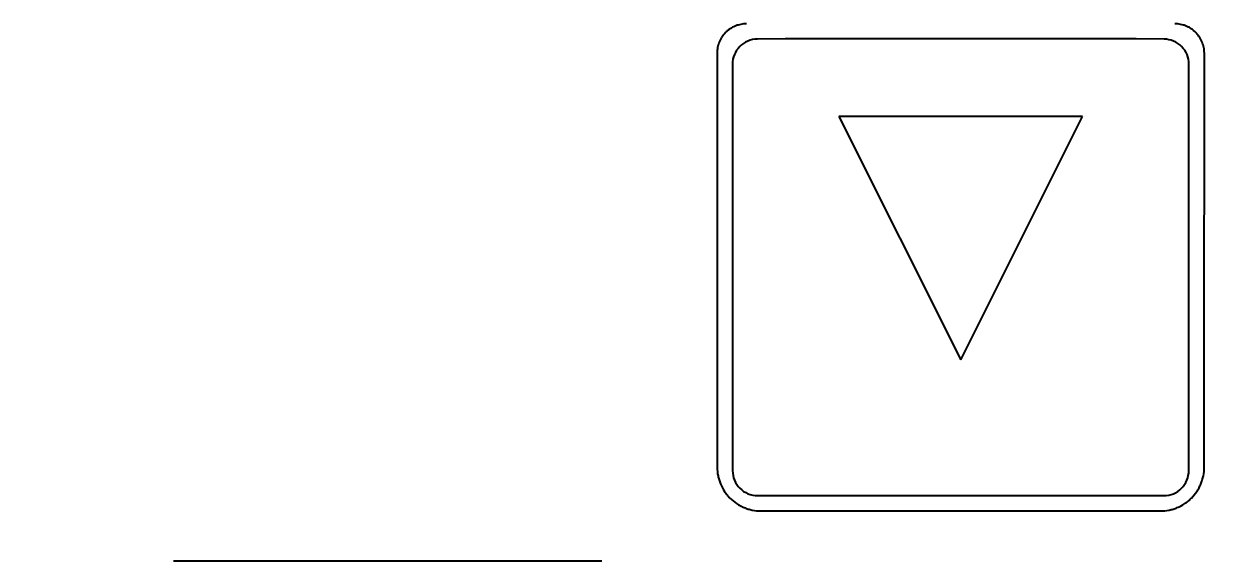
# Model space of a CAD drawing. Extents: x 0 to 420, y 0 to 297.
# Drawn here: x 135.98 to 152.61, y 179.07 to 186.57 of the extents above; entities that cross this region are included whole.
import ezdxf

# ---------------------------------------------------------------- set-up
doc = ezdxf.new("R2010")
doc.units = 0
doc.header["$LTSCALE"] = 23.1
doc.layers.add('10000_FRONT', color=7, linetype='CONTINUOUS')
doc.layers.add('10100_DIM_FRONT', color=7, linetype='CONTINUOUS')
doc.styles.get("Standard").update_dxf_attribs({"font": 'txt', "width": 0.8})
doc.dimstyles.new('DIMSTYLE_1', dxfattribs={"dimtxt": 3.5, "dimasz": 3.5, "dimexe": 0.18, "dimexo": 0.0625, "dimgap": 0.09, "dimtad": 1, "dimtxsty": 'STANDARD', "dimcen": 0.09, "dimazin": 3, "dimtp": 0.05, "dimtm": 0.05, "dimtfac": 1, "dimtofl": 0, "dimtmove": 0, "dimatfit": 3, "dimtolj": 1})

# ---------------------------------------------------------------- blocks, each defined once
blk = doc.blocks.new('*D0')
at = {"layer": '10100_DIM_FRONT', "linetype": 'CONTINUOUS'}
for p, q in [((92.606992, 191.467691), (92.606992, 134.051649)), ((164.106992, 151.955098), (164.106992, 134.051649)), ((92.606992, 136.051649), (128.356992, 136.051649)), ((164.106992, 136.051649), (128.356992, 136.051649))]:
    blk.add_line(p, q, dxfattribs=at)
for points in [[(96.106992, 136.551649), (92.606992, 136.051649), (96.106992, 135.551649)], [(160.606992, 135.551649), (164.106992, 136.051649), (160.606992, 136.551649)]]:
    blk.add_solid(points, dxfattribs=at)
at = {"layer": '10100_DIM_FRONT', "linetype": 'CONTINUOUS', "width": 0.660714}
blk.add_text('71,5', height=3.5, dxfattribs=at).set_placement((124.913176, 136.926649))

msp = doc.modelspace()

# ---------------------------------------------------------------- linework, layer by layer
at = {"layer": '10000_FRONT', "color": 7, "linetype": 'CONTINUOUS'}
for p, q in [((146.607, 186.359), (146.218, 186.357)), ((151.507, 186.359), (146.607, 186.359)), ((151.896, 186.357), (151.507, 186.359)), ((147.357, 185.279), (149.057, 181.879)), ((150.757, 185.279), (147.357, 185.279)), ((149.057, 181.879), (150.757, 185.279)), ((146.222, 179.983), (151.892, 179.983)), ((146.267, 179.769), (151.847, 179.769)), ((144.047, 179.068), (138.067, 179.068))]:
    msp.add_line(p, q, dxfattribs=at)
for points, knots in [([(146.067, 186.571), (146.04, 186.571), (146.013, 186.568), (145.974, 186.56), (145.961, 186.557), (145.935, 186.549), (145.922, 186.544), (145.884, 186.529), (145.861, 186.516), (145.827, 186.494), (145.816, 186.486), (145.795, 186.469), (145.785, 186.46), (145.757, 186.431), (145.74, 186.41), (145.717, 186.377), (145.71, 186.365), (145.697, 186.341), (145.692, 186.329), (145.681, 186.304), (145.677, 186.292), (145.669, 186.266), (145.666, 186.253), (145.658, 186.213), (145.655, 186.186), (145.655, 186.159)], [0, 0, 0, 0, 0.125, 0.125, 0.1875, 0.1875, 0.25, 0.25, 0.375, 0.375, 0.4375, 0.4375, 0.5, 0.5, 0.625, 0.625, 0.6875, 0.6875, 0.75, 0.75, 0.8125, 0.8125, 0.875, 0.875, 1, 1, 1, 1]), ([(152.459, 186.159), (152.459, 186.186), (152.456, 186.213), (152.448, 186.252), (152.445, 186.265), (152.437, 186.291), (152.433, 186.304), (152.417, 186.341), (152.404, 186.365), (152.382, 186.399), (152.374, 186.41), (152.357, 186.431), (152.348, 186.441), (152.319, 186.469), (152.299, 186.486), (152.265, 186.509), (152.253, 186.516), (152.23, 186.528), (152.217, 186.534), (152.193, 186.544), (152.18, 186.549), (152.154, 186.557), (152.141, 186.56), (152.101, 186.568), (152.074, 186.571), (152.047, 186.571)], [0, 0, 0, 0, 0.125, 0.125, 0.1875, 0.1875, 0.25, 0.25, 0.375, 0.375, 0.4375, 0.4375, 0.5, 0.5, 0.625, 0.625, 0.6875, 0.6875, 0.75, 0.75, 0.8125, 0.8125, 0.875, 0.875, 1, 1, 1, 1]), ([(146.218, 186.357), (146.172, 186.357), (146.127, 186.347), (146.043, 186.312), (146.004, 186.286), (145.908, 186.189), (145.87, 186.099), (145.87, 186.007)], [0, 0, 0, 0, 0.25, 0.25, 0.5, 0.5, 1, 1, 1, 1]), ([(152.244, 186.007), (152.244, 186.053), (152.235, 186.098), (152.2, 186.183), (152.174, 186.221), (152.078, 186.318), (151.988, 186.356), (151.896, 186.357)], [0, 0, 0, 0, 0.25, 0.25, 0.5, 0.5, 1, 1, 1, 1]), ([(145.657, 180.379), (145.657, 180.338), (145.661, 180.299), (145.673, 180.241), (145.678, 180.221), (145.689, 180.183), (145.696, 180.164), (145.719, 180.109), (145.738, 180.074), (145.771, 180.024), (145.783, 180.008), (145.808, 179.977), (145.822, 179.962), (145.864, 179.92), (145.895, 179.895), (145.936, 179.867), (145.945, 179.861), (145.962, 179.851), (145.988, 179.836), (146.015, 179.824), (146.052, 179.808), (146.07, 179.802), (146.099, 179.793), (146.108, 179.79), (146.128, 179.785), (146.138, 179.783), (146.187, 179.773), (146.227, 179.769), (146.267, 179.769)], [0, 0, 0, 0, 0.125, 0.125, 0.1875, 0.1875, 0.25, 0.25, 0.375, 0.375, 0.4375, 0.4375, 0.5, 0.5, 0.625, 0.625, 0.65625, 0.65625, 0.6875, 0.75, 0.75, 0.8125, 0.8125, 0.84375, 0.84375, 0.875, 0.875, 1, 1, 1, 1]), ([(145.872, 180.333), (145.872, 180.287), (145.881, 180.241), (145.916, 180.157), (145.942, 180.118), (146.038, 180.021), (146.129, 179.983), (146.222, 179.983)], [0, 0, 0, 0, 0.249999, 0.249999, 0.499999, 0.499999, 1, 1, 1, 1]), ([(151.847, 179.769), (151.887, 179.769), (151.927, 179.773), (151.985, 179.785), (152.005, 179.79), (152.043, 179.801), (152.062, 179.808), (152.117, 179.831), (152.152, 179.85), (152.194, 179.877), (152.202, 179.883), (152.218, 179.895), (152.226, 179.901), (152.249, 179.92), (152.264, 179.934), (152.306, 179.976), (152.331, 180.006), (152.359, 180.048), (152.365, 180.057), (152.375, 180.074), (152.39, 180.1), (152.402, 180.127), (152.418, 180.163), (152.424, 180.182), (152.433, 180.211), (152.436, 180.22), (152.441, 180.24), (152.443, 180.249), (152.453, 180.299), (152.457, 180.338), (152.457, 180.379)], [0, 0, 0, 0, 0.125, 0.125, 0.1875, 0.1875, 0.25, 0.25, 0.375, 0.375, 0.40625, 0.40625, 0.4375, 0.4375, 0.5, 0.5, 0.625, 0.625, 0.65625, 0.65625, 0.6875, 0.75, 0.75, 0.8125, 0.8125, 0.84375, 0.84375, 0.875, 0.875, 1, 1, 1, 1]), ([(151.892, 179.983), (151.939, 179.983), (151.984, 179.992), (152.069, 180.027), (152.108, 180.053), (152.204, 180.15), (152.242, 180.241), (152.242, 180.333)], [0, 0, 0, 0, 0.25, 0.25, 0.5, 0.5, 1, 1, 1, 1])]:
    msp.add_open_spline(points, degree=3, knots=knots, dxfattribs=at)
for points in [[(145.655, 186.159), (145.655, 184.232), (145.656, 182.305), (145.657, 180.379)], [(152.457, 180.379), (152.458, 182.305), (152.459, 184.232), (152.459, 186.159)], [(145.87, 186.007), (145.871, 184.115), (145.871, 182.224), (145.872, 180.333)], [(152.242, 180.333), (152.243, 182.224), (152.243, 184.115), (152.244, 186.007)]]:
    msp.add_open_spline(points, degree=3, dxfattribs=at)

# ---------------------------------------------------------------- dimensions: what is measured, and where the dimension line sits
at = {"layer": '10100_DIM_FRONT', "linetype": 'CONTINUOUS'}
dim = msp.add_linear_dim(base=(164.107, 136.052), p1=(92.607, 191.468), p2=(164.107, 151.955), text='71,5', dimstyle='DIMSTYLE_1', dxfattribs=at)
dim.commit()
dim.dimension.update_dxf_attribs({"geometry": '*D0', "text_midpoint": (129.538, 138.677), "dimtype": 160})

doc.saveas('drawing.dxf')
